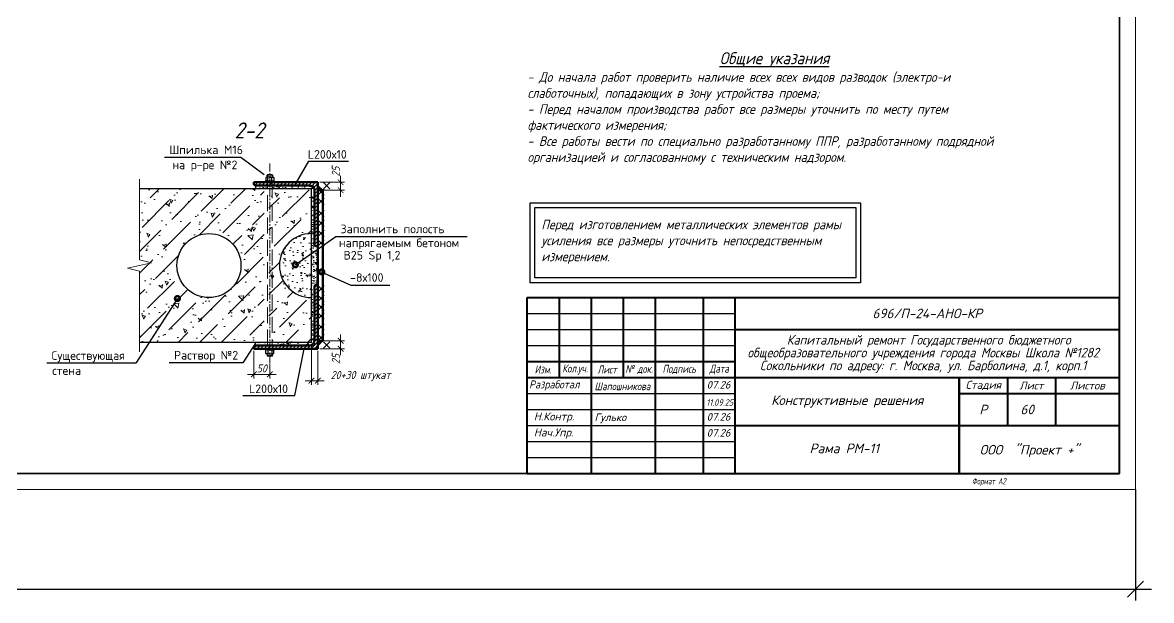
# Model space of a CAD drawing. Header units: millimetres. Extents: x 749182 to 2267578, y 70462 to 311449.
# Drawn here: x 2197993 to 2205045, y 192205 to 195814 of the extents above; entities that cross this region are included whole.
import ezdxf

# ---------------------------------------------------------------- set-up
doc = ezdxf.new("R2010")
doc.units = ezdxf.units.MM
doc.linetypes.add('GOST2.303 4', pattern=[7, 5, -2, 0])
doc.linetypes.add('осеваяX2', pattern=[4, 2.5, -0.5, 0.5, -0.5])
doc.layers.get('Defpoints').update_dxf_attribs({"color": 255})
for name, color, linetype, lineweight in [('1Стены', 252, 'Continuous', 25), ('Shtamp', 7, 'Continuous', 35), ('монолит', 176, 'Continuous', 50), ('Оси', 165, 'осеваяX2', 13), ('Размер', 7, 'Continuous', 13), ('сварка', 156, 'Continuous', 9), ('штамп', 7, 'Continuous', 25), ('штрих', 8, 'Continuous', 5), ('штриховка кирпич', 42, 'Continuous', 5)]:
    doc.layers.add(name, color=color, linetype=linetype, lineweight=lineweight)
doc.layers.add('CS_UNPLOTTED', color=254, linetype='Continuous', plot=False)
for name, color, linetype in [('VPORTS', 7, 'Continuous'), ('металл', 124, 'Continuous'), ('Текст', 7, 'Continuous')]:
    doc.layers.add(name, color=color, linetype=linetype)
doc.styles.add('GOST', font='', dxfattribs={"width": 0.8, "oblique": 10})
doc.styles.add('GOST 2.304_new', font='isocpeur.ttf', dxfattribs={"width": 0.9, "oblique": 15})
doc.styles.add('БДА100', font='romand.shx', dxfattribs={"width": 0.7})
doc.styles.add('М2', font='isocpeui.ttf')
doc.styles.add('Юля', font='isocpeui.ttf', dxfattribs={"height": 2.8})
doc.styles.get('GOST').set_extended_font_data('GOST type A')
doc.dimstyles.new('SPDS', dxfattribs={"dimscale": 25, "dimtxt": 2.5, "dimasz": 1.77, "dimexe": 1.25, "dimexo": 0.625, "dimtad": 1, "dimdec": 0, "dimrnd": 0.001, "dimtxsty": 'GOST 2.304_new', "dimblk": 'ARCHTICK', "dimcen": 2.5, "dimdle": 2, "dimclrt": 256, "dimazin": 2, "dimtfac": 0.75, "dimtdec": 0, "dimtmove": 1, "dimatfit": 3, "dimfxl": 0, "dimtolj": 1, "dimlwd": 9, "dimlwe": 9, "dimarcsym": 0})
doc.dimstyles.new('SPDS 1_10', dxfattribs={"dimscale": 10, "dimtxt": 2.5, "dimasz": 1.77, "dimexe": 1.25, "dimexo": 0.625, "dimtad": 1, "dimdec": 0, "dimrnd": 0.001, "dimtxsty": 'М2', "dimblk": 'ARCHTICK', "dimcen": 2.5, "dimdle": 2, "dimclrt": 256, "dimadec": 0, "dimazin": 2, "dimtfac": 0.75, "dimtdec": 0, "dimtmove": 1, "dimatfit": 3, "dimfxl": 0, "dimtolj": 1, "dimlwd": 9, "dimlwe": 9, "dimarcsym": 0})
doc.dimstyles.new('БДА1', dxfattribs={"dimtxt": 2, "dimasz": 1, "dimexe": 0.7, "dimexo": 0, "dimgap": 0.8, "dimtad": 1, "dimdec": 0, "dimrnd": 1, "dimzin": 0, "dimdsep": 46, "dimtxsty": 'БДА100', "dimblk": 'OBLIQUE', "dimcen": 2, "dimdle": 1, "dimadec": 0, "dimazin": 0, "dimtfac": 1, "dimtdec": 0, "dimtmove": 1, "dimatfit": 3, "dimldrblk": 'NONE', "dimfxl": 0, "dimtolj": 1, "dimtzin": 0, "dimlwd": -1, "dimlwe": -1, "dimarcsym": 0})
pattern_1 = [(45, (-42280533.329, -1565167.033), (-5.6126600757, 5.6126600757), [])]

# ---------------------------------------------------------------- blocks, each defined once
blk = doc.blocks.new('_Oblique')
at = {"color": 0, "linetype": 'ByBlock', "lineweight": -2}
blk.add_line((-0.5, -0.5), (0.5, 0.5), dxfattribs=at)
blk = doc.blocks.new('*D714')
at = {"layer": 'Defpoints', "color": 0, "transparency": 16777216}
for p, q in [((0, 0), (0, -34.62)), ((594, 0), (594, -34.62)), ((-5, -31.12), (599, -31.12))]:
    blk.add_line(p, q, dxfattribs=at)
for p in [(0, 0), (594, 0), (594, -31.12)]:
    blk.add_point(p, dxfattribs=at)
at = {"layer": 'Defpoints', "color": 0, "transparency": 16777216, "xscale": 5, "yscale": 5, "zscale": 5, "rotation": 180}
blk.add_blockref('_Oblique', (0, -31.12), dxfattribs=at)
at = {"layer": 'Defpoints', "color": 0, "transparency": 16777216, "xscale": 5, "yscale": 5, "zscale": 5}
blk.add_blockref('_Oblique', (594, -31.12), dxfattribs=at)
at = {"layer": 'Defpoints', "color": 0, "lineweight": 0, "transparency": 16777216, "insert": (105, -22.12), "char_height": 10, "attachment_point": 5, "style": 'БДА100'}
blk.add_mtext('\\A1;594', dxfattribs=at)
blk = doc.blocks.new('_None')
blk = doc.blocks.new('A$C88dd6df2')
at = {"layer": 'Shtamp', "linetype": 'Continuous', "lineweight": 40}
for p, q in [((-185, 55), (0, 55)), ((-185, 0), (-185, 55)), ((-175, 55), (-175, 30)), ((-165, 55), (-165, 0)), ((-155, 55), (-155, 30)), ((-145, 55), (-145, 0)), ((-130, 55), (-130, 0)), ((-120, 0), (-120, 54.99)), ((0, 0), (0, 55)), ((-120, 45), (0, 45)), ((-185, 35), (-120, 35)), ((-185, 30), (0, 30)), ((-50, 0), (-50, 30)), ((-50, 30), (-50, 0)), ((-35, 30), (-35, 15)), ((-20, 30), (-20, 15)), ((-50, 25), (0, 25)), ((-120, 15), (0, 15)), ((-185, 0), (0, 0))]:
    blk.add_line(p, q, dxfattribs=at)
at = {"layer": 'Shtamp', "linetype": 'Continuous', "lineweight": 25}
for p, q in [((-185, 50), (-120, 50)), ((-185, 45), (-120, 45)), ((-185, 40), (-120, 40)), ((-185, 25), (-120, 25)), ((-185, 20), (-120, 20)), ((-185, 15), (-120, 15)), ((-185, 10), (-120, 10)), ((-185, 5), (-120, 5))]:
    blk.add_line(p, q, dxfattribs=at)
at = {"layer": 'штамп', "lineweight": 30}
blk.add_lwpolyline([(-185, 0), (0, 0), (0, 55), (-185, 55)], close=True, dxfattribs=at)
at = {"layer": 'Shtamp', "ltscale": 33.333333, "char_height": 3, "attachment_point": 5, "style": 'М2'}
for s, insert, width, line_spacing_factor in [('{\\W1;696/П-24-АНО-КР}', (-60, 50), 120, 0.76), ('{\\fISOCPEUR|b0|i0|c204|p34;\\Q15;\\W0.9;  Капитальный ремонт Государственного бюджетного общеобразовательного учреждения города Москвы Школа №1282 Сокольники по адресу: г. Москва, ул. Барболина, д.1, корп.1}', (-61.29, 37.36), 120, 0.8), ('{\\W1;Конструктивные решения}', (-85, 22.5), 109.3351, 0.76), ('{\\W1;Р}', (-42.5, 20), 109.3351, 0.76), ('{\\W1;ООО  "Проект +"}', (-28.13, 7.03), 109.3351, 0.76)]:
    blk.add_mtext(s, dxfattribs=dict(at, insert=insert, width=width, line_spacing_factor=line_spacing_factor))
at = {"layer": 'Shtamp', "color": 18, "ltscale": 100, "true_color": 0x000000, "style": 'М2'}
for s, insert, char_height, width, attachment_point in [('{\\W0.8;\\C256;Изм.}', (-180, 32.5), 2.5, 10, 5), ('{\\W0.8;\\C256;Кол\\T0.9;.\\T1;уч.}', (-170, 32.5), 2.5, 10, 5), ('{\\W0.8;\\C256;Лист}', (-160, 32.5), 2.5, 10, 5), ('{\\W0.8;\\C256;№\\T0.75; \\T1;док.}', (-150, 32.5), 2.5, 10, 5), ('{\\W0.8;\\C256;Подпись}', (-137.5, 32.5), 2.5, 15, 5), ('{\\W0.8;\\C256;Дата}', (-125, 32.5), 2.5, 10, 5), ('\\pi0.5,t0;{\\W0.9;\\C256; Разработал}', (-186.29, 27.5), 2.5, 20, 4), ('{\\W0.85;\\C256;Шапошникова}', (-163.93, 27.24), 2.4, 25.0954, 4), ('{\\W1;\\C256;07.26}', (-128.9, 27.73), 2.4, 20, 4), ('{\\W1;\\C256;Стадия}', (-42.5, 27.5), 2.5, 15, 5), ('{\\W1;\\C256;Лист}', (-27.5, 27.5), 2.5, 15, 5), ('{\\W1;\\C256;Листов}', (-10, 27.5), 2.5, 20, 5), ('\\pi0.5,t0;{\\W1;\\C256; Н.Контр.}', (-185, 17.5), 2.5, 20, 4), ('{\\W1;\\C256;Гулько}', (-163.93, 17.24), 2.4, 25.0954, 4), ('{\\W1;\\C256;07.26}', (-128.9, 17.73), 2.4, 20, 4), ('\\pi0.5,t0;{\\W1;\\C256; Нач.Упр.}', (-185, 12.5), 2.5, 20, 4), ('{\\W1;\\C256;07.26}', (-128.9, 12.73), 2.4, 20, 4)]:
    blk.add_mtext(s, dxfattribs=dict(at, insert=insert, char_height=char_height, width=width, attachment_point=attachment_point))
blk = doc.blocks.new('_ArchTick')
at = {"color": 0, "linetype": 'ByBlock', "const_width": 0.15}
blk.add_lwpolyline([(-0.5, -0.5), (0.5, 0.5)], dxfattribs=at)
blk = doc.blocks.new('*D916')
at = {"layer": 'Defpoints', "color": 0, "ltscale": 10, "transparency": 16777216}
for p in [(41853049.7, 1562875), (41853099.7, 1562833.6), (41853049.7, 1562794.9)]:
    blk.add_point(p, dxfattribs=at)
at = {"layer": 'Размер', "color": 0, "lineweight": 9, "ltscale": 10, "transparency": 16777216}
for p, q in [((41853049.7, 1562868.8), (41853049.7, 1562782.4)), ((41853099.7, 1562827.4), (41853099.7, 1562782.4)), ((41853119.7, 1562794.9), (41853029.7, 1562794.9))]:
    blk.add_line(p, q, dxfattribs=at)
at = {"layer": 'Размер', "color": 0, "lineweight": 9, "ltscale": 10, "transparency": 16777216, "xscale": 17.7, "yscale": 17.7, "zscale": 17.7, "rotation": 180}
blk.add_blockref('_ArchTick', (41853049.7, 1562794.9), dxfattribs=at)
at = {"layer": 'Размер', "color": 0, "lineweight": 9, "ltscale": 10, "transparency": 16777216, "xscale": 17.7, "yscale": 17.7, "zscale": 17.7}
blk.add_blockref('_ArchTick', (41853099.7, 1562794.9), dxfattribs=at)
at = {"layer": 'Размер', "ltscale": 10, "transparency": 16777216, "insert": (41853074.7, 1562813.7), "char_height": 25, "attachment_point": 5, "style": 'GOST 2.304_new'}
blk.add_mtext('\\A1;50', dxfattribs=at)
blk = doc.blocks.new('*D918')
at = {"layer": 'Defpoints', "color": 0, "ltscale": 20, "transparency": 16777216}
for p in [(41853249.7, 1563395), (41853320.7, 1563395), (41853249.7, 1563370)]:
    blk.add_point(p, dxfattribs=at)
at = {"layer": 'Размер', "color": 0, "lineweight": 9, "ltscale": 20, "transparency": 16777216}
for p, q in [((41853320.7, 1563350), (41853320.7, 1563415)), ((41853255.9, 1563395), (41853333.2, 1563395)), ((41853255.9, 1563370), (41853333.2, 1563370))]:
    blk.add_line(p, q, dxfattribs=at)
at = {"layer": 'Размер', "color": 0, "lineweight": 9, "ltscale": 20, "transparency": 16777216, "xscale": 17.7, "yscale": 17.7, "zscale": 17.7}
for p, rotation in [((41853320.7, 1563395), 90), ((41853320.7, 1563370), 270)]:
    blk.add_blockref('_ArchTick', p, dxfattribs=dict(at, rotation=rotation))
at = {"layer": 'Размер', "ltscale": 20, "transparency": 16777216, "insert": (41853305.9, 1563428.2), "char_height": 25, "attachment_point": 5, "rotation": 90, "style": 'GOST 2.304_new'}
blk.add_mtext('\\A1;25', dxfattribs=at)
blk = doc.blocks.new('*D919')
at = {"layer": 'Defpoints', "color": 0, "ltscale": 20, "transparency": 16777216}
for p in [(41853249.7, 1562900), (41853249.7, 1562875), (41853320.7, 1562875)]:
    blk.add_point(p, dxfattribs=at)
at = {"layer": 'Размер', "color": 0, "lineweight": 9, "ltscale": 20, "transparency": 16777216}
for p, q in [((41853320.7, 1562920), (41853320.7, 1562855)), ((41853255.9, 1562900), (41853333.2, 1562900)), ((41853255.9, 1562875), (41853333.2, 1562875))]:
    blk.add_line(p, q, dxfattribs=at)
at = {"layer": 'Размер', "color": 0, "lineweight": 9, "ltscale": 20, "transparency": 16777216, "xscale": 17.7, "yscale": 17.7, "zscale": 17.7}
for p, rotation in [((41853320.7, 1562900), 90), ((41853320.7, 1562875), 270)]:
    blk.add_blockref('_ArchTick', p, dxfattribs=dict(at, rotation=rotation))
at = {"layer": 'Размер', "ltscale": 20, "transparency": 16777216, "insert": (41853305.9, 1562843.1), "char_height": 25, "attachment_point": 5, "rotation": 90, "style": 'GOST 2.304_new'}
blk.add_mtext('\\A1;25', dxfattribs=at)
blk = doc.blocks.new('свар')
at = {"layer": 'сварка', "color": 0, "linetype": 'Continuous', "ltscale": 10}
for p, q in [((10, 10), (-10, -10)), ((-10, 10), (10, -10))]:
    blk.add_line(p, q, dxfattribs=at)
blk = doc.blocks.new('*D917')
at = {"color": 0, "lineweight": 9, "ltscale": 100, "transparency": 16777216}
for p, q in [((41853229.7, 1562888.8), (41853229.7, 1562762.8)), ((41853249.7, 1562868.8), (41853249.7, 1562762.8)), ((41853209.7, 1562775.3), (41853269.7, 1562775.3))]:
    blk.add_line(p, q, dxfattribs=at)
at = {"layer": 'Defpoints', "color": 0, "ltscale": 100, "transparency": 16777216}
for p in [(41853229.7, 1562895), (41853249.7, 1562875), (41853249.7, 1562775.3)]:
    blk.add_point(p, dxfattribs=at)
at = {"color": 0, "lineweight": 9, "ltscale": 100, "transparency": 16777216, "xscale": 17.7, "yscale": 17.7, "zscale": 17.7, "rotation": 180}
blk.add_blockref('_ArchTick', (41853229.7, 1562775.3), dxfattribs=at)
at = {"color": 0, "lineweight": 9, "ltscale": 100, "transparency": 16777216, "xscale": 17.7, "yscale": 17.7, "zscale": 17.7}
blk.add_blockref('_ArchTick', (41853249.7, 1562775.3), dxfattribs=at)
at = {"ltscale": 100, "transparency": 16777216, "insert": (41853383.2, 1562789.7), "char_height": 25, "width": 317.422, "attachment_point": 5, "style": 'GOST 2.304_new'}
blk.add_mtext('\\A1;20+30 штукат', dxfattribs=at)
blk = doc.blocks.new('*U713')
at = {"color": 44, "lineweight": 20, "ltscale": 10}
for p, q in [((594, 0), (594, 420)), ((0, 0), (594, 0))]:
    blk.add_line(p, q, dxfattribs=at)
at = {"color": 137, "lineweight": 35, "ltscale": 10}
for p, q in [((589, 5), (589, 415)), ((8.04, 5), (589, 5))]:
    blk.add_line(p, q, dxfattribs=at)
at = {"color": 44, "lineweight": 13, "style": 'GOST', "oblique": 10, "width": 0.8}
for tag in ['ФОРМАТВЕРТ', 'ФОРМАТГОРИЗ']:
    blk.add_attdef(tag, (542.98, 1.6), '', height=2, dxfattribs=at)
at = {"layer": 'Defpoints', "color": 251, "lineweight": 0}
dim = blk.add_linear_dim(base=(594, -31.12), p1=(0, 0), p2=(594, 0), dimstyle='БДА1', override={"dimscale": 5}, dxfattribs=at)
dim.commit()
dim.dimension.update_dxf_attribs({"geometry": '*D714', "text_midpoint": (105, -31.12), "dimtype": 128})
blk = doc.blocks.new('A$C826606ad')
at = {"layer": 'Размер', "ltscale": 20}
h = blk.add_hatch(dxfattribs=at)
h.set_pattern_fill('AR-CONC', color=0, scale=0.7, angle=90)
h.set_pattern_definition([(140, (-186193.22, 234580.92), (11.15736, 127.52927), [13.335, -146.685]), (85, (-186193.22, 234580.92), (-133.73979, -24.670395), [10.668, -117.34841]), (190.451445, (-186192.29, 234591.55), (-122.582426, 102.858873), [11.333006, -124.66317]), (136.1842, (-186228.78, 234580.92), (29.42963, 189.75533), [20.0025, -220.0275]), (186.63556, (-186226.33, 234596.73), (-173.19829, 166.18289), [16.99952, -186.99493]), (81.18415, (-186228.78, 234580.92), (-173.19829, 166.1829), [16.00198, -176.02181]), (111, (-186219.89, 234598.7), (71.58564, 106.130074), [13.335, -146.685]), (56, (-186219.89, 234598.7), (-128.931576, 43.26142), [10.668, -117.348]), (161.451445, (-186213.92, 234607.54), (-57.34594, 149.391493), [11.333006, -124.662956]), (127.5, (-186193.22, 234580.92), (-59.188527, 2.162022), [0, -115.9256, 0, -119.126, 0, -117.7925]), (97.5, (-186193.22, 234580.92), (-70.126402, 46.773764), [0, -67.9196, 0, -113.2586, 0, -44.8945]), (57.5, (-186193.22, 234541.27), (4.010121, 94.9134166), [0, -44.45, 0, -138.684, 0, -184.023]), (47.5, (-186193.22, 234523.49), (-17.798544, 103.690427), [0, -57.785, 0, -92.1004, 0, -130.683])])
h.paths.add_polyline_path([(289.6, 165.4), (679.3, 165.4), (679.3, 645.4), (604.8, 645.4), (289.6, 645.4), (289.6, 422.9), (327.1, 414.2), (289.6, 405.4)])
edge = h.paths.add_edge_path(flags=16)
edge.add_arc((506.6, 405.4), 100, 0, 360)
edge = h.paths.add_edge_path()
edge.add_line((826.6, 505.4), (826.6, 645.4))
edge.add_line((826.6, 645.4), (694, 645.4))
edge.add_line((694, 645.4), (694, 165.4))
edge.add_line((694, 165.4), (826.6, 165.4))
edge.add_line((826.6, 165.4), (826.6, 305.4))
edge.add_arc((826.6, 405.4), 100, 90, 270, ccw=False)
h = blk.add_hatch(dxfattribs=at)
h.set_pattern_fill('AR-SAND', color=0, scale=0.3)
h.set_pattern_definition([(37.5, (-41852403.089, -1563798.867), (-0.4800093888, 14.68239712), [0, -11.5824, 0, -12.954, 0, -12.3825]), (7.5, (-41852403.089, -1563798.867), (13.485698494, 21.504753017), [0, -6.2484, 0, -10.4394, 0, -4.0005]), (327.5, (-41852412.461, -1563798.867), (23.7297711072, 0.0431155404), [0, -3.81, 0, -13.716, 0, -17.907]), (317.5, (-41852412.461, -1563798.867), (22.906693574, 6.687879698), [0, -1.905, 0, -8.9916, 0, -10.287])])
h.paths.add_polyline_path([(689.3, 645.4), (689.3, 655.4), (651.9, 655.4), (651.9, 645.4)])
h.paths.add_polyline_path([(826.6, 645.4), (826.6, 443), (846.6, 457), (846.6, 465.4), (841.9, 465.4, -0.414214), (836.6, 470.7), (836.6, 639.4, 0.414214), (820.6, 655.4), (704, 655.4), (704, 645.4)])
h.paths.add_polyline_path([(826.6, 165.4), (704, 165.4), (704, 155.4), (820.6, 155.4, 0.414214), (836.6, 171.4), (836.6, 340.1, -0.414214), (841.9, 345.4), (846.6, 345.4), (846.6, 457), (826.6, 443)])
h.paths.add_polyline_path([(689.3, 155.4), (689.3, 165.4), (651.9, 165.4), (651.9, 155.4)])
h = blk.add_hatch(dxfattribs=at)
h.set_pattern_fill('AR-CONC', color=0, scale=0.3, angle=90)
h.set_pattern_definition([(140, (-186193.22, 234580.92), (4.7817257, 54.655401), [5.715, -62.865]), (85, (-186193.22, 234580.92), (-57.317054, -10.573026), [4.572, -50.292175]), (190.451445, (-186192.82, 234585.475), (-52.535326, 44.082374), [4.857003, -53.427073]), (136.1842, (-186208.46, 234580.92), (12.612698, 81.323712), [8.5725, -94.2975]), (186.635558, (-186207.41, 234587.7), (-74.227837, 71.22124), [7.285507, -80.140682]), (81.18415, (-186208.46, 234580.92), (-74.227837, 71.22124), [6.85799, -75.43792]), (111, (-186204.65, 234588.54), (30.6795595, 45.4843174), [5.715, -62.865]), (56, (-186204.65, 234588.54), (-55.25639, 18.540609), [4.572, -50.292]), (161.451445, (-186202.093, 234592.33), (-24.576831, 64.024926), [4.857003, -53.426981]), (127.5, (-186193.22, 234580.92), (-25.3665117, 0.926581), [0, -49.6824, 0, -51.054, 0, -50.4825]), (97.5, (-186193.22, 234580.92), (-30.0541724, 20.0458988), [0, -29.1084, 0, -48.5394, 0, -19.2405]), (57.5, (-186193.22, 234563.928), (1.7186232, 40.6771786), [0, -19.05, 0, -59.436, 0, -78.867]), (47.5, (-186193.22, 234556.308), (-7.6279473, 44.4387544), [0, -24.765, 0, -39.4716, 0, -56.007])])
h.paths.add_polyline_path([(826.6, 505.4, 1), (826.6, 305.4)])
at = {"layer": 'сварка', "linetype": 'Continuous', "ltscale": 5}
for points in [[(846.6, 640.4), (846.6, 655.8), (862.6, 640.4)], [(846.6, 170.4), (846.6, 155), (862.6, 170.4)]]:
    blk.add_hatch(color=0, dxfattribs=at).paths.add_polyline_path(points)
at = {"layer": 'штрих', "ltscale": 20}
h = blk.add_hatch(dxfattribs=at)
h.set_pattern_fill('ANSI31', color=0, scale=2.5)
h.set_pattern_definition(pattern_1)
edge = h.paths.add_edge_path()
edge.add_line((841.9, 465.4), (846.6, 465.4))
edge.add_line((846.6, 465.4), (846.6, 665.4))
edge.add_line((846.6, 665.4), (734, 665.4))
edge.add_line((734, 665.4), (734, 655.4))
edge.add_line((734, 655.4), (820.6, 655.4))
edge.add_arc((820.6, 639.4), 16, 0, 90, ccw=False)
edge.add_line((836.6, 639.4), (836.6, 470.7))
edge.add_arc((841.9, 470.7), 5.3, 180, 270)
h.paths.add_polyline_path([(734, 665.4), (726.6, 665.4), (726.6, 655.4), (734, 655.4)])
h.paths.add_polyline_path([(726.6, 665.4), (719.3, 665.4), (719.3, 655.4), (726.6, 655.4)])
edge = h.paths.add_edge_path()
edge.add_line((651.9, 655.4), (719.3, 655.4))
edge.add_line((719.3, 655.4), (719.3, 665.4))
edge.add_line((719.3, 665.4), (646.6, 665.4))
edge.add_line((646.6, 665.4), (646.6, 660.7))
edge.add_arc((651.9, 660.7), 5.3, 180, 270)
h = blk.add_hatch(dxfattribs=at)
h.set_pattern_fill('ANSI31', color=0, scale=2.5)
h.set_pattern_definition(pattern_1)
edge = h.paths.add_edge_path()
edge.add_line((841.9, 345.4), (846.6, 345.4))
edge.add_line((846.6, 345.4), (846.6, 145.4))
edge.add_line((846.6, 145.4), (734, 145.4))
edge.add_line((734, 145.4), (734, 155.4))
edge.add_line((734, 155.4), (820.6, 155.4))
edge.add_arc((820.6, 171.4), 16, 270, 360)
edge.add_line((836.6, 171.4), (836.6, 340.1))
edge.add_arc((841.9, 340.1), 5.3, 90, 180, ccw=False)
h.paths.add_polyline_path([(734, 145.4), (726.6, 145.4), (726.6, 155.4), (734, 155.4)])
h.paths.add_polyline_path([(726.6, 145.4), (719.3, 145.4), (719.3, 155.4), (726.6, 155.4)])
edge = h.paths.add_edge_path()
edge.add_line((651.9, 155.4), (719.3, 155.4))
edge.add_line((719.3, 155.4), (719.3, 145.4))
edge.add_line((719.3, 145.4), (646.6, 145.4))
edge.add_line((646.6, 145.4), (646.6, 150.1))
edge.add_arc((651.9, 150.1), 5.3, 90, 180, ccw=False)
at = {"layer": 'штриховка кирпич', "ltscale": 20}
h = blk.add_hatch(dxfattribs=at)
h.set_pattern_fill('ANSI36', color=0, scale=15)
h.set_pattern_definition([(45, (-186193.22, 234580.92), (25.25697, 92.608891), [119.0625, -23.8125, 0, -23.8125])])
h.paths.add_polyline_path([(289.6, 422.9), (327.1, 414.2), (289.6, 405.4), (289.6, 165.4), (679.3, 165.4), (679.3, 645.4), (604.8, 645.4), (289.6, 645.4)])
edge = h.paths.add_edge_path(flags=16)
edge.add_arc((506.6, 405.4), 100, 0, 360)
edge = h.paths.add_edge_path()
edge.add_line((694, 165.4), (826.6, 165.4))
edge.add_line((826.6, 165.4), (826.6, 305.4))
edge.add_arc((826.6, 405.4), 100, 90, 270, ccw=False)
edge.add_line((826.6, 505.4), (826.6, 645.4))
edge.add_line((826.6, 645.4), (694, 645.4))
edge.add_line((694, 645.4), (694, 165.4))
at = {"color": 0, "ltscale": 10}
for p, q in [((651.9, 655.4), (651.9, 645.4)), ((651.9, 155.4), (651.9, 165.4))]:
    blk.add_line(p, q, dxfattribs=at)
at = {"layer": '1Стены', "color": 0, "linetype": 'GOST2.303 4', "lineweight": 13, "ltscale": 10}
for p, q in [((689.3, 155.4), (689.3, 665.4)), ((704, 665.4), (704, 155.4))]:
    blk.add_line(p, q, dxfattribs=at)
at = {"layer": 'металл', "color": 0, "linetype": 'Continuous', "lineweight": 30, "ltscale": 10}
for p, q in [((686.2, 681.4), (683.9, 680.1)), ((683.9, 680.1), (683.9, 669.7)), ((696.6, 681.4), (686.2, 681.4)), ((689.7, 688.8), (688.6, 687.7)), ((704.6, 687.7), (688.6, 687.7)), ((688.6, 681.4), (688.6, 687.7)), ((703.5, 688.8), (689.7, 688.8)), ((690.2, 669.7), (690.2, 680.1)), ((696.6, 681.4), (707.1, 681.4)), ((703, 669.7), (703, 680.1)), ((704.6, 687.7), (703.5, 688.8)), ((704.6, 687.7), (704.6, 681.4)), ((707.1, 681.4), (709.3, 680.1)), ((709.3, 680.1), (709.3, 669.7)), ((681.6, 668.4), (681.6, 665.4)), ((711.6, 668.4), (681.6, 668.4)), ((681.6, 665.4), (711.6, 665.4)), ((686.2, 668.4), (683.9, 669.7)), ((696.6, 668.4), (686.2, 668.4)), ((704.6, 668.4), (688.6, 668.4)), ((696.6, 668.4), (707.1, 668.4)), ((707.1, 668.4), (709.3, 669.7)), ((711.6, 665.4), (711.6, 668.4)), ((681.6, 142.4), (681.6, 145.4)), ((681.6, 145.4), (711.6, 145.4)), ((711.6, 142.4), (681.6, 142.4)), ((686.2, 142.4), (683.9, 141.1)), ((683.9, 130.7), (683.9, 141.1)), ((696.6, 142.4), (686.2, 142.4)), ((704.6, 142.4), (688.6, 142.4)), ((690.2, 141.1), (690.2, 130.7)), ((696.6, 142.4), (707.1, 142.4)), ((703, 141.1), (703, 130.7)), ((707.1, 142.4), (709.3, 141.1)), ((709.3, 130.7), (709.3, 141.1)), ((711.6, 145.4), (711.6, 142.4)), ((686.2, 129.4), (683.9, 130.7)), ((696.6, 129.4), (686.2, 129.4)), ((688.6, 129.4), (688.6, 123.1)), ((689.7, 122.1), (688.6, 123.1)), ((704.6, 123.1), (688.6, 123.1)), ((703.5, 122.1), (689.7, 122.1)), ((696.6, 129.4), (707.1, 129.4)), ((704.6, 123.1), (703.5, 122.1)), ((704.6, 123.1), (704.6, 129.4)), ((707.1, 129.4), (709.3, 130.7))]:
    blk.add_line(p, q, dxfattribs=at)
at = {"layer": 'металл', "color": 0, "linetype": 'Continuous', "lineweight": 25, "ltscale": 10}
for p, q in [((689.7, 688.8), (689.7, 681.4)), ((703.5, 688.8), (703.5, 681.4))]:
    blk.add_line(p, q, dxfattribs=at)
at = {"layer": 'металл', "color": 0, "linetype": 'Continuous', "lineweight": 60, "ltscale": 10, "extrusion": (0, 0, -1)}
for p, q in [((646.6, 665.4), (646.6, 660.7)), ((846.6, 665.4), (646.6, 665.4)), ((651.9, 655.4), (820.6, 655.4)), ((836.6, 639.4), (836.6, 470.7)), ((846.6, 465.4), (846.6, 665.4)), ((841.9, 465.4), (846.6, 465.4)), ((836.6, 171.4), (836.6, 340.1)), ((841.9, 345.4), (846.6, 345.4)), ((846.6, 345.4), (846.6, 145.4)), ((646.6, 145.4), (646.6, 150.1)), ((846.6, 145.4), (646.6, 145.4)), ((651.9, 155.4), (820.6, 155.4))]:
    blk.add_line(p, q, dxfattribs=at)
at = {"layer": 'металл', "color": 0, "linetype": 'Continuous', "lineweight": 60, "ltscale": 100}
for p, q in [((846.6, 640.4), (846.6, 175.4)), ((862.6, 640.4), (846.6, 640.4)), ((862.6, 170.4), (862.6, 640.4)), ((862.6, 170.4), (846.6, 170.4))]:
    blk.add_line(p, q, dxfattribs=at)
at = {"layer": 'металл', "color": 0, "linetype": 'Continuous', "lineweight": 30, "ltscale": 10}
for centre, radius, start, end in [((687.1, 675.5), 5.62, 55.6158, 115.6158), ((696.6, 660.1), 21, 72.412, 107.588), ((706.1, 675.5), 5.62, 64.3842, 124.3842), ((687.1, 674.4), 5.62, 244.3842, 304.3842), ((696.6, 689.8), 21, 252.412, 287.588), ((706.1, 674.4), 5.62, 235.6158, 295.6158), ((687.1, 136.5), 5.62, 55.6158, 115.6158), ((696.6, 121.1), 21, 72.412, 107.588), ((706.1, 136.5), 5.62, 64.3842, 124.3842), ((687.1, 135.4), 5.62, 244.3842, 304.3842), ((696.6, 150.8), 21, 252.412, 287.588), ((706.1, 135.4), 5.62, 235.6158, 295.6158)]:
    blk.add_arc(centre, radius, start, end, dxfattribs=at)
at = {"layer": 'металл', "color": 0, "linetype": 'Continuous', "lineweight": 60, "ltscale": 10, "extrusion": (0, 0, -1)}
for centre, radius, start, end in [((-651.9, 660.7), 5.3, 270, 0), ((-820.6, 639.4), 16, 90, 180), ((-841.9, 470.7), 5.3, 270, 0), ((-841.9, 340.1), 5.3, 0, 90), ((-651.9, 150.1), 5.3, 0, 90), ((-820.6, 171.4), 16, 180, 270)]:
    blk.add_arc(centre, radius, start, end, dxfattribs=at)
at = {"layer": 'монолит', "color": 0, "lineweight": 25, "ltscale": 100}
for p, q in [((826.6, 645.4), (289.6, 645.4)), ((826.6, 165.4), (826.6, 645.4)), ((826.6, 165.4), (289.6, 165.4))]:
    blk.add_line(p, q, dxfattribs=at)
blk.add_circle((506.6, 405.4), 100, dxfattribs=at)
blk.add_arc((826.6, 405.4), 100, 90, 270, dxfattribs=at)
at = {"layer": 'Оси', "color": 0, "ltscale": 10}
blk.add_line((696.6, 724.3), (696.6, 83.9), dxfattribs=at)
at = {"layer": 'сварка', "color": 0, "linetype": 'Continuous', "ltscale": 5}
for p, q in [((846.6, 655.8), (862.6, 640.4)), ((846.6, 155), (862.6, 170.4))]:
    blk.add_line(p, q, dxfattribs=at)
at = {"layer": 'Текст', "ltscale": 10}
for p, q in [((605.8, 743.3), (367.5, 743.3)), ((678.6, 688.8), (605.8, 743.3)), ((902.6, 496.2), (1313.3, 496.2)), ((949.8, 343.7), (1071.9, 343.7)), ((407.9, 302.2), (278.6, 100.8)), ((278.6, 100.8), (0, 100.8)), ((612.8, 101.7), (382.2, 101.7))]:
    blk.add_line(p, q, dxfattribs=at)
at = {"layer": 'Текст', "color": 0, "ltscale": 10}
for p, q in [((817.5, 731.2), (775.4, 659.2)), ((817.5, 731.2), (942.5, 731.2)), ((776.3, 407.8), (902.6, 496.2)), ((857.3, 385.5), (949.8, 343.7)), ((651.9, 162.5), (612.8, 101.7)), ((774.5, 0), (803.9, 145.4)), ((612.4, 0), (774.5, 0))]:
    blk.add_line(p, q, dxfattribs=at)
at = {"layer": 'Текст', "color": 0, "linetype": 'Continuous', "lineweight": 25, "ltscale": 10}
for p, q in [((689.7, 122.1), (689.7, 129.4)), ((703.5, 122.1), (703.5, 129.4))]:
    blk.add_line(p, q, dxfattribs=at)
at = {"layer": 'Текст', "color": 0, "ltscale": 10, "const_width": 15}
for points in [[(780.1, 407.8, 1), (772.6, 407.8, 1)], [(862.8, 385.5, 1), (855.3, 385.5, 1)]]:
    blk.add_lwpolyline(points, format="xyb", close=True, dxfattribs=at)
at = {"layer": 'Текст', "ltscale": 10, "const_width": 15}
blk.add_lwpolyline([(411.7, 302.2, 1), (404.2, 302.2, 1)], format="xyb", close=True, dxfattribs=at)
at = {"layer": 'штриховка кирпич', "linetype": 'Continuous', "ltscale": 10}
for p, q in [((289.6, 645.4), (289.6, 675.4)), ((289.6, 165.4), (289.6, 135.4))]:
    blk.add_line(p, q, dxfattribs=at)
at = {"layer": 'штриховка кирпич', "color": 0, "linetype": 'Continuous', "ltscale": 10}
blk.add_lwpolyline([(289.6, 645.4), (289.6, 422.9), (327.1, 414.2), (252.1, 396.7), (289.6, 387.9), (289.6, 165.4)], dxfattribs=at)
at = {"layer": 'Размер', "color": 0, "rotation": 270.0000000023722}
for p in [(856.6, 634.9), (873.8, 654.5), (856.6, 606), (856.6, 568.6), (856.6, 537.7), (856.6, 505.6), (856.6, 475.4), (856.6, 332.6), (856.6, 303), (856.6, 275.4), (856.6, 248), (856.6, 213.2), (856.6, 180.4), (874.6, 156.9)]:
    blk.add_blockref('свар', p, dxfattribs=at)
at = {"layer": 'Текст', "ltscale": 10, "style": 'GOST 2.304_new'}
for s, p in [('Шпилька М16', (382.5, 753.3)), ('L200х10', (815.1, 738.9)), ('на р-ре №2', (392.5, 706.3)), ('Заполнить полость', (917.6, 506.2)), ('напрягаемым бетоном ', (912.6, 462.7)), ('В25 Sp 1,2', (927, 424.1)), ('-8х100', (947.4, 354.4)), ('Существующая', (15, 110.8)), ('Раствор №2', (397.2, 111.7)), ('стена', (17.2, 63.8)), ('L200х10', (631.6, 6.9))]:
    blk.add_text(s, height=27, dxfattribs=at).set_placement(p)
at = {"layer": 'Текст', "lineweight": 30, "ltscale": 10, "insert": (586.5, 852.3), "char_height": 50, "attachment_point": 1, "style": 'GOST 2.304_new'}
blk.add_mtext_dynamic_manual_height_columns('2-2', width=197.428, gutter_width=62.5, heights=[0], dxfattribs=at)
at = {"ltscale": 100}
dim = blk.add_linear_dim(base=(846.6, 45.7), p1=(826.6, 165.4), p2=(846.6, 145.4), text='<>+30 штукат', dimstyle='SPDS 1_10', dxfattribs=at)
dim.commit()
dim.dimension.update_dxf_attribs({"geometry": '*D917', "text_midpoint": (980.1, 37.6), "dimtype": 128, "insert": (-41852403.1, -1562729.6)})
at = {"layer": 'Размер', "color": 0, "ltscale": 20}
for base, p1, p2, angle, override, picture, middle in [((917.6, 665.4), (846.6, 640.4), (846.6, 665.4), 270, {"dimscale": 10, "dimfxl": 1.25, "dimtfill": 0, "dimarcsym": 1}, '*D918', (921.5, 698.6)), ((917.6, 145.4), (846.6, 170.4), (846.6, 145.4), 90, {"dimscale": 10, "dimtxsty": 'GOST 2.304_new', "dimfxl": 1.25, "dimtfill": 0, "dimarcsym": 1}, '*D919', (921.5, 113.5))]:
    dim = blk.add_linear_dim(base=base, p1=p1, p2=p2, angle=angle, dimstyle='SPDS', override=override, dxfattribs=at)
    dim.commit()
    dim.dimension.update_dxf_attribs({"geometry": picture, "text_midpoint": middle, "dimtype": 128, "insert": (-41852403.1, -1562729.6)})
at = {"layer": 'Размер', "color": 0, "ltscale": 10}
dim = blk.add_linear_dim(base=(646.6, 65.3), p1=(696.6, 104), p2=(646.6, 145.4), dimstyle='SPDS', override={"dimscale": 10, "dimfxl": 1.25, "dimtfill": 0, "dimarcsym": 1}, dxfattribs=at)
dim.commit()
dim.dimension.update_dxf_attribs({"geometry": '*D916', "text_midpoint": (671.6, 65.3), "dimtype": 128, "insert": (-41852403.1, -1562729.6)})

msp = doc.modelspace()

# ---------------------------------------------------------------- linework, layer by layer
at = {"layer": 'Текст', "ltscale": 20}
for points in [[(2201164.0247, 194688.5218), (2203227.852, 194688.5218), (2203227.852, 194189.0773), (2201164.0247, 194189.0773)], [(2201194.0247, 194658.5218), (2203197.852, 194658.5218), (2203197.852, 194219.0773), (2201194.0247, 194219.0773)]]:
    msp.add_lwpolyline(points, close=True, dxfattribs=at)

# ---------------------------------------------------------------- block references
at = {"xscale": 20, "yscale": 20, "zscale": 20}
msp.add_blockref('*U713', (2193065.068, 192897.2381), dxfattribs=at).add_auto_attribs({'ФОРМАТГОРИЗ': 'Формат А2'})
at = {"layer": 'VPORTS', "ltscale": 100, "xscale": 20, "yscale": 20, "zscale": 20}
msp.add_blockref('A$C88dd6df2', (2204845.068, 192997.2381), dxfattribs=at)
at = {"layer": 'Текст', "ltscale": 100, "xscale": 2, "yscale": 2, "zscale": 2}
msp.add_blockref('A$C826606ad', (2198144.6479, 193485.7834), dxfattribs=at)

# ---------------------------------------------------------------- texts
at = {"color": 0, "lineweight": -3, "ltscale": 0.071429, "char_height": 60, "attachment_point": 1, "style": 'М2'}
for s, insert, width in [('\\pi56.57979;60', (2204170.0213, 193427.4673), 194.341398), ('\\pi299.5978;Рама РМ-11', (2202609.9088, 193184.4207), 1057.195604)]:
    msp.add_mtext(s, dxfattribs=dict(at, insert=insert, width=width))
at = {"layer": 'CS_UNPLOTTED', "lineweight": -3, "ltscale": 0.071429, "insert": (2202250.1021, 193461.0451), "char_height": 40, "width": 194.341398, "attachment_point": 1, "style": 'Юля'}
msp.add_mtext('\\pi14.53509;{\\W0.95;11.09.25}', dxfattribs=at)
at = {"layer": 'Текст', "ltscale": 20, "char_height": 60, "attachment_point": 1, "style": 'GOST 2.304_new'}
for s, width, insert in [('^I^I^I^I^I{\\H1.25x;\\LОбщие указания\\P}- До начала работ проверить наличие всех всех видов разводок (электро-и слаботочных), попадающих в зону устройства проема;\\P- Перед началом производства работ все размеры уточнить по месту путем фактического измерения;\\P- Все работы вести по специально разработанному ППР, разработанному подрядной организацией и согласованному с техническим надзором.', 2903.174826, (2201147.6083, 195629.0211)), ('Перед изготовлением металлических элементов рамы усиления все размеры уточнить непосредственным измерением.', 1952.323026, (2201234.2527, 194583.1976))]:
    msp.add_mtext_dynamic_manual_height_columns(s, width=width, gutter_width=125, heights=[0], dxfattribs=dict(at, insert=insert))

doc.saveas('drawing.dxf')
